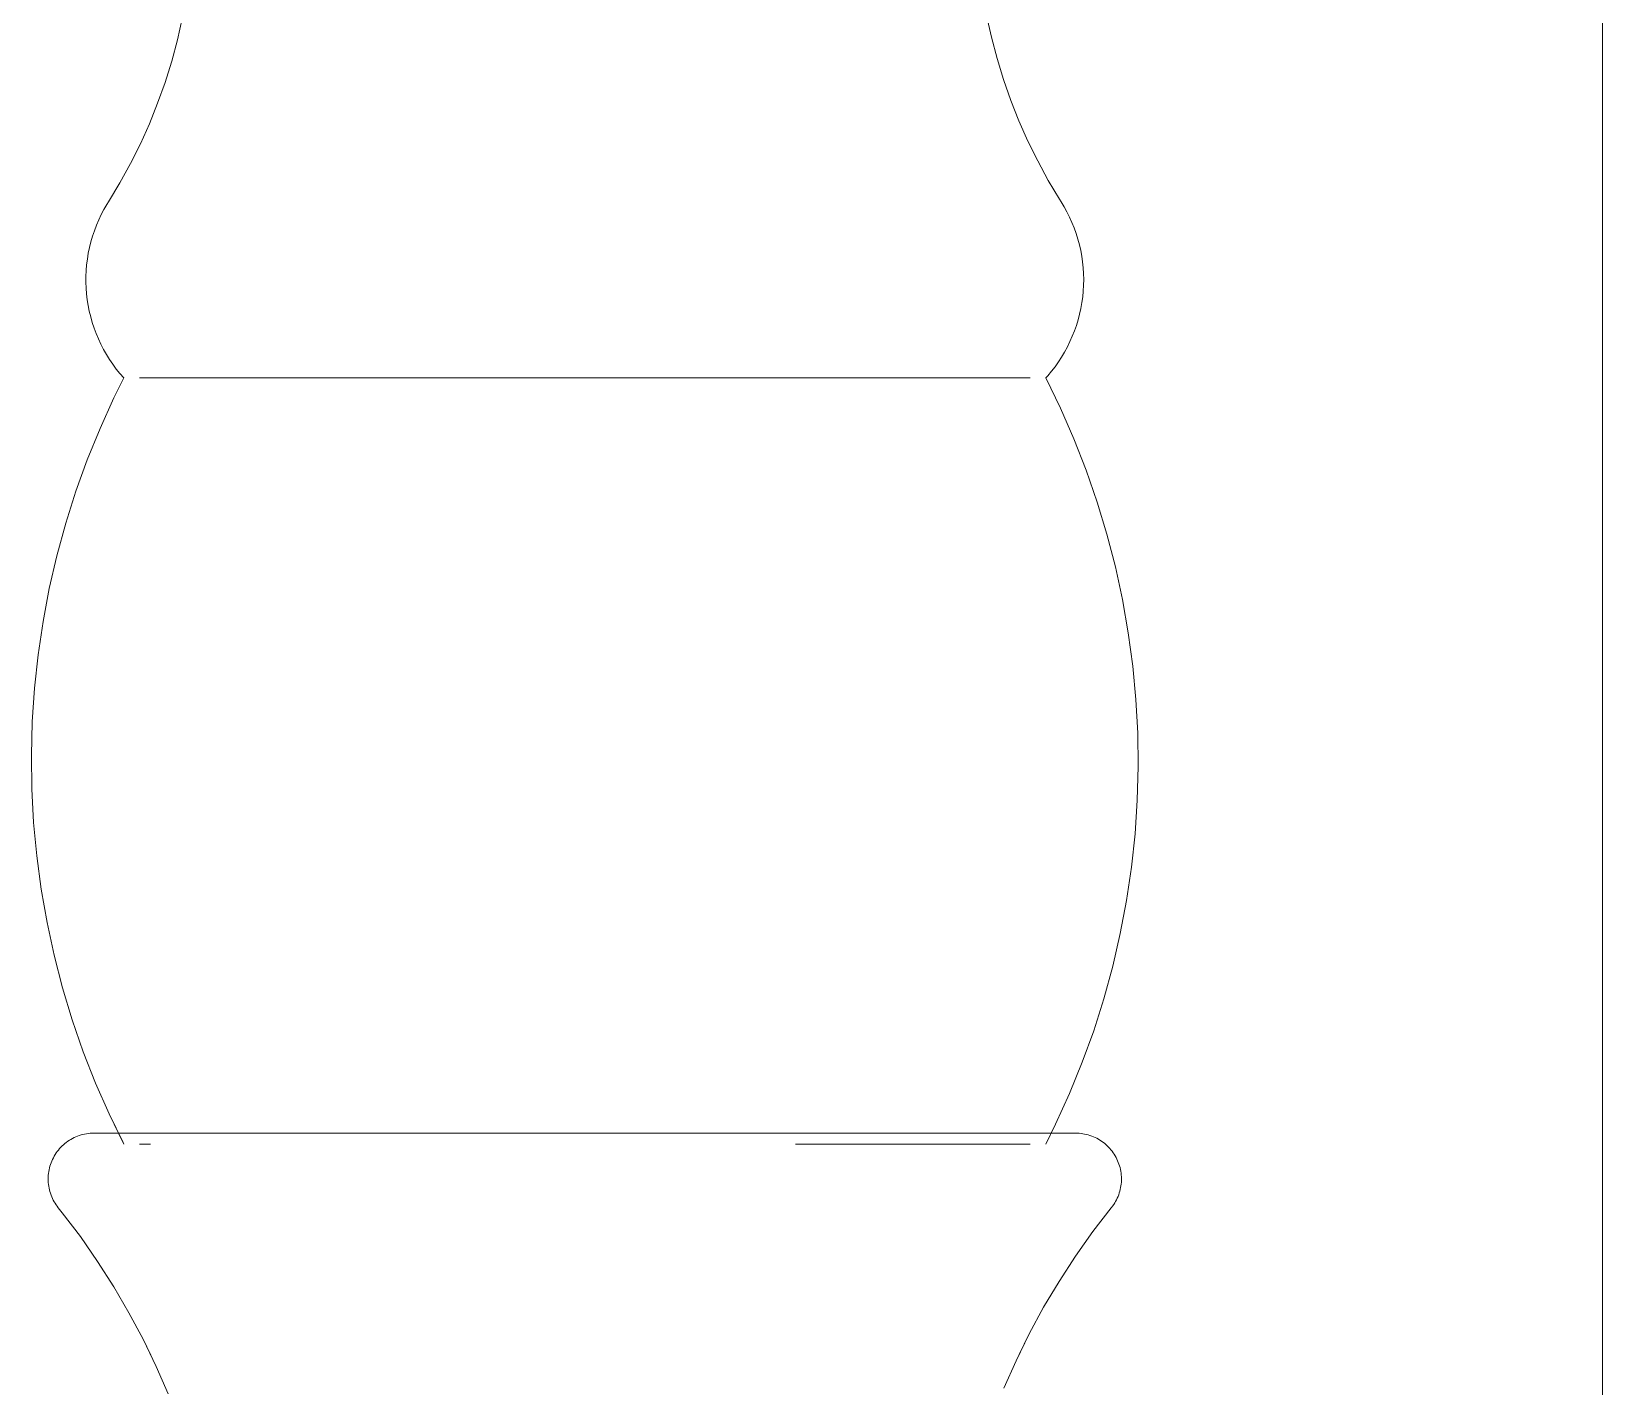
# Model space of a CAD drawing. Header units: inches. Extents: x -657 to 218, y -22 to 381.
# Drawn here: x -337.12 to -331.88, y 16.57 to 21.1 of the extents above; entities that cross this region are included whole.
import ezdxf

# ---------------------------------------------------------------- set-up
doc = ezdxf.new("R2010")
doc.units = ezdxf.units.IN
doc.header["$MEASUREMENT"] = 0
doc.layers.add('I-FURN', color=30, linetype='Continuous', lineweight=9)
doc.layers.add('I-WALL', color=2, linetype='Continuous', lineweight=9)

# ---------------------------------------------------------------- blocks, each defined once
blk = doc.blocks.new('Blocks_Provence Extendable Dining Room Table_F01599EN - Single-366095-Section 2')
at = {"layer": 'I-FURN'}
for p, q in [((-336.7624221029643, 19.94067789818808), (-334.1877241640512, 19.94067789818808)), ((-334.1877241640512, 19.94067789818808), (-333.7894170067374, 19.94067789818808)), ((-336.7624221029643, 17.38162278007787), (-336.7254207490343, 17.38162278007787)), ((-334.5728210139214, 17.38162278007787), (-334.1877241640512, 17.38162278007787)), ((-334.1877241640512, 17.38162278007787), (-333.7894170067374, 17.38162278007787))]:
    blk.add_line(p, q, dxfattribs=at)
at = {"layer": 'I-FURN', "flags": 128}
for points in [[(-336.8663301618512, 20.52898185375386), (-336.8282187650146, 20.59217003168666), (-336.7926647063945, 20.65683171520129), (-336.7597248649002, 20.72286345939778), (-336.7294519372513, 20.79015962757151), (-336.7018943536741, 20.85861256020916), (-336.6770962004238, 20.928112747221), (-336.6550971492555, 20.99854900313366), (-336.6359323939583, 21.0698086449635), (-336.6196325940524, 21.14177767248452)], [(-333.9342048590728, 21.15163581008531), (-333.9182976810642, 21.07957898468268), (-333.89952172263, 21.00821591451205), (-333.8779070212981, 20.93766076526236), (-333.85348815598, 20.86802641012158), (-333.8263041916509, 20.79942424920329), (-333.796398616855, 20.73196403133064), (-333.7638192741322, 20.66575367846138), (-333.7286182834813, 20.6008991130362), (-333.690851958978, 20.53750408852462), (-333.6855089478508, 20.52898185375386)], [(-336.8663301618509, 20.52898185375386), (-336.8282187650142, 20.59217003168666), (-336.7926647063942, 20.65683171520129), (-336.7597248648999, 20.72286345939778), (-336.7294519372509, 20.79015962757151), (-336.7018943536738, 20.85861256020916), (-336.6770962004234, 20.928112747221), (-336.6558839393743, 20.99602986947857)], [(-333.8995217226296, 21.00821591451205), (-333.8779070212977, 20.93766076526236), (-333.8534881559796, 20.86802641012158), (-333.8263041916505, 20.79942424920329), (-333.7963986168546, 20.73196403133064), (-333.7638192741319, 20.66575367846138), (-333.728618283481, 20.6008991130362), (-333.6908519589776, 20.53750408852462), (-333.6855089478505, 20.52898185375386)], [(-336.8148602350317, 19.94067789818791), (-336.8276880156116, 19.95538477736147), (-336.8399174170289, 19.97059286700494), (-336.8515288748504, 19.98627783741892), (-336.8625038132207, 20.00241459599678), (-336.8728246745792, 20.01897732736708), (-336.8824749477499, 20.03593953469288), (-336.8914391943539, 20.05327408206088), (-336.8997030735092, 20.070953237893), (-336.9072533647717, 20.08894871931144), (-336.9140779892865, 20.10723173738455), (-336.9201660291098, 20.12577304318375), (-336.9255077446767, 20.14454297457501), (-336.9300945903818, 20.16351150367202), (-336.9339192282506, 20.18264828487483), (-336.9369755396782, 20.2019227034157), (-336.9392586352184, 20.22130392433663), (-336.9407648624053, 20.24076094181853), (-336.9414918115968, 20.26026262878403), (-336.9414383198292, 20.27977778669429), (-336.9406044726779, 20.29927519545955), (-336.9389916041205, 20.31872366338495), (-336.9366022944027, 20.33809207707068), (-336.9334403659102, 20.35734945118659), (-336.9295108770542, 20.37646497804195), (-336.9248201141785, 20.39540807687183), (-336.9193755815032, 20.41414844275874), (-336.9131859891191, 20.43265609511525), (-336.9062612390537, 20.45090142564549), (-336.8986124094297, 20.468855245713), (-336.890251736743, 20.48648883303539), (-336.8811925962864, 20.50377397763466), (-336.8714494807521, 20.52068302696662), (-336.8663301618512, 20.52898185375386)], [(-336.8997030735088, 20.070953237893), (-336.9072533647714, 20.08894871931144), (-336.9140779892861, 20.10723173738455), (-336.9201660291094, 20.12577304318375), (-336.9255077446763, 20.14454297457501), (-336.9300945903815, 20.16351150367202), (-336.9339192282502, 20.18264828487483), (-336.9369755396779, 20.2019227034157), (-336.9392586352181, 20.22130392433663), (-336.940764862405, 20.24076094181853), (-336.9414918115964, 20.26026262878403), (-336.9414383198289, 20.27977778669429), (-336.9406044726775, 20.29927519545955), (-336.9389916041202, 20.31872366338495), (-336.9366022944023, 20.33809207707068), (-336.9334403659098, 20.35734945118659), (-336.9295108770538, 20.37646497804195), (-336.9248201141782, 20.39540807687183), (-336.9193755815028, 20.41414844275874), (-336.9131859891189, 20.43265609511525), (-336.9062612390533, 20.45090142564549), (-336.8986124094294, 20.468855245713), (-336.8902517367427, 20.48648883303539), (-336.881192596286, 20.50377397763466), (-336.8714494807517, 20.52068302696662), (-336.8663301618509, 20.52898185375386)], [(-333.6855089478508, 20.52898185375386), (-333.6754298728496, 20.51227088439984), (-333.6660271205715, 20.49517022654043), (-333.6573157334141, 20.47770723758023), (-333.6493096477388, 20.45990985457626), (-333.6420216715748, 20.44180654954479), (-333.635463464129, 20.42342628391205), (-333.6296455171346, 20.40479846218221), (-333.6245771380654, 20.3859528848962), (-333.620266435247, 20.36691970095762), (-333.6167203048843, 20.34772935940046), (-333.6139444200293, 20.32841256067749), (-333.6119432215056, 20.30900020754614), (-333.6107199108039, 20.28952335563016), (-333.6102764449606, 20.27001316373781), (-333.6106135334263, 20.25050084401419), (-333.6117306369313, 20.23101761200845), (-333.6136259683485, 20.21159463673561), (-333.6162964955516, 20.19226299081273), (-333.6197379462671, 20.17305360074948), (-333.6239448149078, 20.15399719747205), (-333.6289103713813, 20.13512426716076), (-333.6346266718567, 20.11646500247789), (-333.6410845714724, 20.09804925426652), (-333.6482737389667, 20.07990648379541), (-333.6561826732054, 20.06206571562697), (-333.6647987215807, 20.04455549118446), (-333.674108100253, 20.02740382309184), (-333.6840959162028, 20.01063815035888), (-333.6947461910547, 19.99428529448579), (-333.7060418866413, 19.97837141655341), (-333.717964932259, 19.96292197537164), (-333.7304962535782, 19.94796168675071), (-333.7369788746703, 19.94067789818791)], [(-333.6855089478505, 20.52898185375386), (-333.6754298728493, 20.51227088439984), (-333.6660271205711, 20.49517022654043), (-333.6573157334138, 20.47770723758023), (-333.6493096477385, 20.45990985457626), (-333.6420216715744, 20.44180654954479), (-333.6354634641286, 20.42342628391205), (-333.6296455171342, 20.40479846218221)], [(-333.6245771380651, 20.3859528848962), (-333.6202664352467, 20.36691970095762), (-333.6167203048839, 20.34772935940046), (-333.6139444200289, 20.32841256067749), (-333.6119432215052, 20.30900020754614), (-333.6107199108035, 20.28952335563016), (-333.6102764449602, 20.27001316373781), (-333.610613533426, 20.25050084401419), (-333.6117306369309, 20.23101761200845)], [(-333.6136259683481, 20.21159463673561), (-333.6162964955512, 20.19226299081273), (-333.6197379462668, 20.17305360074948), (-333.6239448149075, 20.15399719747205), (-333.628910371381, 20.13512426716076), (-333.6346266718564, 20.11646500247789), (-333.641084571472, 20.09804925426652), (-333.6482737389665, 20.07990648379541), (-333.656182673205, 20.06206571562697)], [(-333.6647987215803, 20.04455549118446), (-333.6741081002527, 20.02740382309184), (-333.6840959162024, 20.01063815035888), (-333.6947461910543, 19.99428529448579), (-333.7060418866408, 19.97837141655341), (-333.7179649322586, 19.96292197537164), (-333.7304962535778, 19.94796168675071), (-333.7369788746699, 19.94067789818791)], [(-336.8148602350314, 19.94067789818791), (-336.8276880156112, 19.95538477736147), (-336.8399174170285, 19.97059286700494), (-336.8515288748501, 19.98627783741892), (-336.8625038132203, 20.00241459599678), (-336.872824674579, 20.01897732736708), (-336.8824749477495, 20.03593953469288)], [(-336.8148602350317, 17.38162278007766), (-336.8640289876157, 17.48256806941864), (-336.9091216755318, 17.5853988389737), (-336.9500661600989, 17.68995058144762), (-336.986796938876, 17.79605603635559), (-337.0192552504524, 17.90354545760439), (-337.0473891684537, 18.01224688504984), (-337.0711536846127, 18.12198641959651), (-337.0905107807731, 18.23258850139893), (-337.1054294897102, 18.34387619072015), (-337.1158859446724, 18.45567145099713), (-337.1218634175622, 18.56779543366212), (-337.1233523456981, 18.68006876426108), (-337.1203503471127, 18.79231182941561), (-337.1128622243634, 18.90434506416531), (-337.1008999568492, 19.01598923923381), (-337.0844826816463, 19.12706574775691), (-337.0636366628928, 19.23739689101631), (-337.038395249772, 19.34680616271879), (-337.00879882316, 19.45511853136886), (-336.9748947310261, 19.56216072028232), (-336.9367372126852, 19.66776148479113), (-336.8943873120267, 19.77175188619921), (-336.8479127798576, 19.87396556204765), (-336.8148602350317, 19.94067789818791)], [(-336.817443164437, 17.38692563082114), (-336.8640289876153, 17.48256806941864), (-336.9091216755315, 17.5853988389737), (-336.9500661600985, 17.68995058144762), (-336.9867969388756, 17.79605603635559), (-337.019255250452, 17.90354545760439), (-337.0473891684533, 18.01224688504984), (-337.0711536846124, 18.12198641959651), (-337.0905107807728, 18.23258850139893), (-337.1054294897099, 18.34387619072015), (-337.1158859446721, 18.45567145099713), (-337.1218634175618, 18.56779543366212), (-337.1233523456977, 18.68006876426108), (-337.1203503471123, 18.79231182941561), (-337.112862224363, 18.90434506416531), (-337.1008999568488, 19.01598923923381), (-337.0844826816459, 19.12706574775691), (-337.0636366628924, 19.23739689101631), (-337.0383952497716, 19.34680616271879), (-337.0087988231596, 19.45511853136886), (-336.9748947310258, 19.56216072028232), (-336.9367372126848, 19.66776148479113), (-336.8943873120263, 19.77175188619921), (-336.8479127798572, 19.87396556204765), (-336.8148602350314, 19.94067789818791)], [(-333.7369788746703, 19.94067789818791), (-333.6878101220864, 19.83973260884684), (-333.6427174341702, 19.73690183929179), (-333.6017729496032, 19.63235009681796), (-333.5650421708261, 19.52624464190989), (-333.5325838592498, 19.41875522066118), (-333.5044499412484, 19.31005379321564), (-333.4806854250894, 19.20031425866906), (-333.461328328929, 19.08971217686655), (-333.4464096199918, 18.97842448754542), (-333.4359531650297, 18.86662922726836), (-333.4299756921399, 18.75450524460345), (-333.428486764004, 18.64223191400441), (-333.4314887625894, 18.52998884884988), (-333.4389768853387, 18.41795561410018), (-333.4509391528529, 18.30631143903167), (-333.4673564280558, 18.19523493050857), (-333.4882024468093, 18.08490378724917), (-333.5134438599301, 17.97549451554678), (-333.5430402865421, 17.86718214689662), (-333.576944378676, 17.76013995798325), (-333.6151018970169, 17.65453919347436), (-333.6574517976753, 17.55054879206628), (-333.7039263298445, 17.44833511621792), (-333.7369788746703, 17.38162278007766)], [(-333.7369788746699, 19.94067789818791), (-333.687810122086, 19.83973260884684), (-333.6427174341698, 19.73690183929179), (-333.6017729496028, 19.63235009681796), (-333.5650421708258, 19.52624464190989), (-333.5325838592494, 19.41875522066118), (-333.504449941248, 19.31005379321564), (-333.480685425089, 19.20031425866906), (-333.4613283289286, 19.08971217686655), (-333.4464096199914, 18.97842448754542), (-333.4359531650293, 18.86662922726836), (-333.4299756921396, 18.75450524460345), (-333.4284867640037, 18.64223191400441), (-333.431488762589, 18.52998884884988), (-333.4389768853383, 18.41795561410018), (-333.4509391528525, 18.30631143903167), (-333.4673564280554, 18.19523493050857), (-333.4882024468089, 18.08490378724917), (-333.5134438599297, 17.97549451554678), (-333.5430402865417, 17.86718214689662), (-333.5769443786756, 17.76013995798325), (-333.6151018970165, 17.65453919347436), (-333.657451797675, 17.55054879206628), (-333.7039263298441, 17.44833511621792), (-333.7369788746699, 17.38162278007766)], [(-337.0337818318321, 17.1686533024532), (-337.0375297671698, 17.17351086567194), (-337.0410804538402, 17.17851442079685), (-337.044428211502, 17.18365596320737), (-337.047567684457, 17.18892726753216), (-337.0504938502181, 17.19431990080892), (-337.0532020275447, 17.19982523597471), (-337.0556878839304, 17.20543446566779), (-337.0579474425354, 17.21113861631713), (-337.059977088548, 17.21692856249859), (-337.0617735749676, 17.2227950415332), (-337.0633340277989, 17.22872866830619), (-337.0646559506504, 17.2347199502804), (-337.0657372287277, 17.24075930268273), (-337.0665761322163, 17.24683706383763), (-337.0671713190496, 17.25294351062402), (-337.0675218370558, 17.25906887402925), (-337.0676271254807, 17.26520335477889), (-337.0674870158853, 17.27133713901219), (-337.0671017324151, 17.27746041398299), (-337.0664718914414, 17.28356338375738), (-337.0655985005756, 17.28963628488583), (-337.0644829570566, 17.2956694020219), (-337.0631270455161, 17.30165308346505), (-337.0615329351232, 17.30757775660174), (-337.0597031761146, 17.31343394321851), (-337.0576406957144, 17.31921227466605), (-337.0553487934513, 17.32490350684696), (-337.05283113588, 17.3304985350035), (-337.0500917507153, 17.33598840828438), (-337.0471350203893, 17.34136434406335), (-337.0439656750399, 17.34661774198994), (-337.0405887849432, 17.3517401977482), (-337.0370097524035, 17.35672351650168), (-337.0332343031089, 17.36155972600337), (-337.0292684769731, 17.36624108934975), (-337.025118618472, 17.37076011735808), (-337.0207913664938, 17.3751095805477), (-337.0162936437186, 17.379282520705), (-337.0116326455434, 17.3832722620163), (-337.006815828571, 17.38707242174632), (-337.001850898681, 17.3906769204504), (-336.996745798702, 17.39407999169924), (-336.9915086957051, 17.39727619130502), (-336.9861479679379, 17.40026040603012), (-336.9806721914211, 17.40302786176755), (-336.9750901262292, 17.40557413117855), (-336.9694107024757, 17.40789514077516), (-336.963643006027, 17.40998717743713), (-336.9577962639671, 17.41184689435221), (-336.9518798298359, 17.41347131636999), (-336.9459031686661, 17.41485784476174), (-336.9398758418405, 17.41600426137773), (-336.9338074917963, 17.41690873219619), (-336.9277078265991, 17.41756981025645), (-336.921586604412, 17.4179864379748), (-336.9154536178846, 17.41815794883578), (-336.9142329113421, 17.41816280606613)], [(-337.0337818318317, 17.1686533024532), (-337.0375297671695, 17.17351086567194), (-337.0410804538398, 17.17851442079685), (-337.0444282115016, 17.18365596320737), (-337.0475676844566, 17.18892726753216), (-337.0504938502179, 17.19431990080892), (-337.0532020275443, 17.19982523597471), (-337.0556878839301, 17.20543446566779), (-337.0579474425351, 17.21113861631713), (-337.0599770885477, 17.21692856249859), (-337.0617735749672, 17.2227950415332), (-337.0633340277985, 17.22872866830619), (-337.0646559506501, 17.2347199502804), (-337.0657372287273, 17.24075930268273), (-337.0665761322159, 17.24683706383763), (-337.0671713190492, 17.25294351062402), (-337.0675218370554, 17.25906887402925), (-337.0676271254804, 17.26520335477889), (-337.067487015885, 17.27133713901219), (-337.0671017324148, 17.27746041398299), (-337.0664718914412, 17.28356338375738), (-337.0655985005753, 17.28963628488583), (-337.0644829570563, 17.2956694020219), (-337.0631270455157, 17.30165308346505), (-337.0615329351228, 17.30757775660174), (-337.0597031761143, 17.31343394321851), (-337.0576406957141, 17.31921227466605), (-337.0553487934509, 17.32490350684696), (-337.0528311358796, 17.3304985350035), (-337.050091750715, 17.33598840828438), (-337.047135020389, 17.34136434406335), (-337.0439656750394, 17.34661774198994), (-337.0405887849429, 17.3517401977482), (-337.0370097524031, 17.35672351650168), (-337.0332343031085, 17.36155972600337), (-337.0292684769727, 17.36624108934975), (-337.0251186184717, 17.37076011735808), (-337.0207913664934, 17.3751095805477), (-337.0162936437183, 17.379282520705), (-337.011632645543, 17.3832722620163), (-337.0068158285706, 17.38707242174632), (-337.0018508986806, 17.3906769204504), (-336.9967457987017, 17.39407999169924), (-336.9915086957047, 17.39727619130502), (-336.9861479679376, 17.40026040603012), (-336.9806721914208, 17.40302786176755), (-336.9750901262289, 17.40557413117855), (-336.9694107024754, 17.40789514077516), (-336.9636430060267, 17.40998717743713), (-336.9577962639667, 17.41184689435221), (-336.9518798298356, 17.41347131636999), (-336.9459031686658, 17.41485784476174), (-336.9398758418401, 17.41600426137773), (-336.933807491796, 17.41690873219619), (-336.9277078265987, 17.41756981025645), (-336.9215866044116, 17.4179864379748), (-336.9154536178844, 17.41815794883578), (-336.9142329113418, 17.41816280606613)], [(-334.1174570707676, 17.41816280606613), (-334.1647098606109, 17.41816280606613), (-334.2137403489194, 17.41816280606613), (-334.2644700973714, 17.41816280606613), (-334.3168179491909, 17.41816280606613), (-334.3707001589821, 17.41816280606613), (-334.4260305267034, 17.41816280606613), (-334.4827205355697, 17.41816280606613), (-334.5406794936603, 17.41816280606613), (-334.5998146790058, 17.41816280606613), (-334.6600314879247, 17.41816280606613), (-334.7212335863681, 17.41816280606613), (-334.7833230640346, 17.41816280606613), (-334.8462005910046, 17.41816280606613), (-334.9097655766483, 17.41816280606613), (-334.9739163305485, 17.41816280606613), (-335.0385502251837, 17.41816280606613), (-335.1035638601101, 17.41816280606613), (-335.1688532273809, 17.41816280606613), (-335.2343138779361, 17.41816280606613), (-335.2998410886989, 17.41816280606613), (-335.3653300301107, 17.41816280606613), (-335.4306759338351, 17.41816280606613), (-335.4957742603662, 17.41816280606613), (-335.5605208662682, 17.41816280606613), (-335.6248121707837, 17.41816280606613), (-335.6885453215401, 17.41816280606613), (-335.751618359092, 17.41816280606613), (-335.8139303800341, 17.41816280606613), (-335.8753816984255, 17.41816280606613), (-335.9358740052655, 17.41816280606613), (-335.9953105257677, 17.41816280606613), (-336.0535961741782, 17.41816280606613), (-336.1106377058933, 17.41816280606613), (-336.1663438666306, 17.41816280606613), (-336.220625538416, 17.41816280606613), (-336.2733958821543, 17.41816280606613), (-336.3245704765524, 17.41816280606613), (-336.374067453176, 17.41816280606613), (-336.4218076274215, 17.41816280606613), (-336.4677146251939, 17.41816280606613), (-336.5117150050898, 17.41816280606613), (-336.5537383758876, 17.41816280606613), (-336.5937175091586, 17.41816280606613), (-336.6315884468179, 17.41816280606613), (-336.667290603444, 17.41816280606613), (-336.7007668632024, 17.41816280606613), (-336.7319636712185, 17.41816280606613), (-336.7608311192547, 17.41816280606613), (-336.7873230255522, 17.41816280606613), (-336.811397008712, 17.41816280606613), (-336.8330145554967, 17.41816280606613), (-336.8521410824429, 17.41816280606613), (-336.8687459911876, 17.41816280606613), (-336.8828027174191, 17.41816280606613), (-336.8942887733738, 17.41816280606613), (-336.9031857838126, 17.41816280606613), (-336.9094795154168, 17.41816280606613), (-336.9131598995581, 17.41816280606613), (-336.9142329113421, 17.41816280606613)], [(-336.9142329113421, 17.41816280606613), (-336.9129224354011, 17.41816280606613), (-336.9089931040597, 17.41816280606613), (-336.9024512034102, 17.41816280606613), (-336.8933071990978, 17.41816280606613), (-336.8815757195789, 17.41816280606613), (-336.8672755327181, 17.41816280606613), (-336.850429515764, 17.41816280606613), (-336.83106461875, 17.41816280606613), (-336.8092118213802, 17.41816280606613), (-336.784906083469, 17.41816280606613)], [(-336.7940607021341, 17.41816280606613), (-336.8174753048725, 17.41816280606613), (-336.8384237472587, 17.41816280606613), (-336.8568725162534, 17.41816280606613), (-336.8727920977618, 17.41816280606613), (-336.8861570238496, 17.41816280606613), (-336.896945913486, 17.41816280606613), (-336.9051415067491, 17.41816280606613), (-336.9107306924379, 17.41816280606613), (-336.9137045290478, 17.41816280606613), (-336.9142329113418, 17.41816280606613)], [(-336.9142329113418, 17.41816280606613), (-336.9129224354008, 17.41816280606613), (-336.9089931040595, 17.41816280606613), (-336.9024512034099, 17.41816280606613), (-336.8933071990974, 17.41816280606613), (-336.8815757195786, 17.41816280606613), (-336.8672755327178, 17.41816280606613), (-336.8504295157636, 17.41816280606613), (-336.8310646187496, 17.41816280606613), (-336.8092118213798, 17.41816280606613), (-336.7849060834686, 17.41816280606613)], [(-333.6376061983599, 17.41816280606613), (-333.638916674301, 17.41816280606613), (-333.6428460056423, 17.41816280606613), (-333.6493879062919, 17.41816280606613), (-333.6585319106043, 17.41816280606613), (-333.6702633901232, 17.41816280606613), (-333.6845635769839, 17.41816280606613), (-333.7014095939381, 17.41816280606613), (-333.7207744909521, 17.41816280606613), (-333.7426272883218, 17.41816280606613), (-333.7669330262331, 17.41816280606613), (-333.7936528206902, 17.41816280606613), (-333.8227439257219, 17.41816280606613), (-333.854159801766, 17.41816280606613), (-333.8878501901224, 17.41816280606613), (-333.9237611933567, 17.41816280606613), (-333.9618353615243, 17.41816280606613), (-334.0020117840783, 17.41816280606613), (-334.044226187313, 17.41816280606613), (-334.0884110371885, 17.41816280606613), (-334.1174570707676, 17.41816280606613)], [(-333.6376061983595, 17.41816280606613), (-333.6389166743007, 17.41816280606613), (-333.642846005642, 17.41816280606613), (-333.6493879062916, 17.41816280606613), (-333.658531910604, 17.41816280606613), (-333.6702633901229, 17.41816280606613), (-333.6845635769835, 17.41816280606613), (-333.7014095939377, 17.41816280606613), (-333.7207744909518, 17.41816280606613), (-333.7426272883214, 17.41816280606613), (-333.7669330262327, 17.41816280606613)], [(-333.7645160841499, 17.41816280606613), (-333.74044210099, 17.41816280606613), (-333.7188245542054, 17.41816280606613), (-333.6996980272592, 17.41816280606613), (-333.6830931185145, 17.41816280606613), (-333.669036392283, 17.41816280606613), (-333.6575503363282, 17.41816280606613), (-333.6486533258894, 17.41816280606613), (-333.6423595942853, 17.41816280606613), (-333.6386792101439, 17.41816280606613), (-333.6376061983599, 17.41816280606613)], [(-333.7577784075673, 17.41816280606613), (-333.7343638048288, 17.41816280606613), (-333.7134153624426, 17.41816280606613), (-333.694966593448, 17.41816280606613), (-333.6790470119395, 17.41816280606613), (-333.6656820858517, 17.41816280606613), (-333.6548931962154, 17.41816280606613), (-333.6466976029523, 17.41816280606613), (-333.6411084172635, 17.41816280606613), (-333.6381345806537, 17.41816280606613), (-333.6376061983595, 17.41816280606613)], [(-333.6376061983599, 17.41816280606613), (-333.6314720411602, 17.41804010656181), (-333.6253476973033, 17.41767220434172), (-333.6192429644332, 17.417059687971), (-333.61316760882, 17.41620353734524), (-333.6071313497369, 17.41510512212269), (-333.6011438439106, 17.41376619953342), (-333.5952146700732, 17.41218891156808), (-333.589353313638, 17.41037578155084), (-333.583569151525, 17.40832971010289), (-333.5778714371597, 17.40605397050211), (-333.5722692856694, 17.40355220344653), (-333.5667716593017, 17.40082841122952), (-333.561387353086, 17.39788695133774), (-333.5561249807635, 17.39473252947959), (-333.5509929610075, 17.39137019205696), (-333.5459995039546, 17.3878053180926), (-333.5411525980712, 17.38404361062433), (-333.5364599973724, 17.38009108758169), (-333.5319292090186, 17.37595407215838), (-333.5275674813046, 17.37163918269649), (-333.5233817920642, 17.36715332209883), (-333.5193788375072, 17.3625036667853), (-333.5155650215071, 17.35769765521254), (-333.5119464453559, 17.35274297597388), (-333.5085288980035, 17.34764755549912), (-333.5053178467967, 17.34241954537412), (-333.5023184287324, 17.33706730929984), (-333.4995354422396, 17.33159940971214), (-333.4969733395031, 17.326024594084), (-333.4946362193407, 17.32035178093119), (-333.4925278206461, 17.31459004554466), (-333.4906515164074, 17.30874860547197), (-333.4890103083112, 17.30283680577093), (-333.4876068219403, 17.29686410406014), (-333.4864433025735, 17.29084005538803), (-333.4855216115936, 17.28477429694768), (-333.4848432235095, 17.27867653265841), (-333.4844092235976, 17.27255651764238), (-333.4842203061648, 17.26642404261812), (-333.4842767734392, 17.26028891823742), (-333.4845785350848, 17.2541609593905), (-333.4851251083475, 17.24804996950439), (-333.4859156188267, 17.24196572485922), (-333.4869488018742, 17.2359179589485), (-333.4882230046175, 17.22991634690771), (-333.489736188604, 17.22397049003564), (-333.4914859330624, 17.21808990043504), (-333.4934694387745, 17.21228398579481), (-333.4956835325544, 17.20656203433978), (-333.4981246723244, 17.2009331999717), (-333.5007889527815, 17.19540648762483), (-333.5036721116455, 17.18999073885984), (-333.5067695364771, 17.18469461771957), (-333.5100762720574, 17.17952659686798), (-333.5135870283149, 17.17449494403621), (-333.5172961887884, 17.16960770879507), (-333.5180572778699, 17.1686533024532)], [(-333.6376061983595, 17.41816280606613), (-333.6314720411597, 17.41804010656181), (-333.625347697303, 17.41767220434172), (-333.6192429644329, 17.417059687971), (-333.6131676088197, 17.41620353734524), (-333.6071313497366, 17.41510512212269), (-333.6011438439103, 17.41376619953342), (-333.5952146700729, 17.41218891156808), (-333.5893533136377, 17.41037578155084), (-333.5835691515247, 17.40832971010289), (-333.5778714371593, 17.40605397050211), (-333.5722692856691, 17.40355220344653), (-333.5667716593014, 17.40082841122952), (-333.5613873530856, 17.39788695133774), (-333.5561249807631, 17.39473252947959), (-333.550992961007, 17.39137019205696), (-333.5459995039544, 17.3878053180926), (-333.5411525980708, 17.38404361062433), (-333.5364599973721, 17.38009108758169), (-333.5319292090183, 17.37595407215838), (-333.5275674813043, 17.37163918269649), (-333.5233817920638, 17.36715332209883), (-333.5193788375068, 17.3625036667853), (-333.5155650215067, 17.35769765521254), (-333.5119464453555, 17.35274297597388), (-333.5085288980032, 17.34764755549912), (-333.5053178467963, 17.34241954537412), (-333.5023184287321, 17.33706730929984), (-333.4995354422393, 17.33159940971214), (-333.4969733395028, 17.326024594084), (-333.4946362193403, 17.32035178093119), (-333.4925278206457, 17.31459004554466), (-333.4906515164071, 17.30874860547197), (-333.4890103083108, 17.30283680577093), (-333.4876068219399, 17.29686410406014), (-333.4864433025732, 17.29084005538803), (-333.4855216115932, 17.28477429694768), (-333.4848432235092, 17.27867653265841), (-333.4844092235972, 17.27255651764238), (-333.4842203061645, 17.26642404261812), (-333.4842767734388, 17.26028891823742), (-333.4845785350844, 17.2541609593905), (-333.4851251083471, 17.24804996950439), (-333.4859156188263, 17.24196572485922), (-333.4869488018738, 17.2359179589485), (-333.4882230046171, 17.22991634690771), (-333.4897361886037, 17.22397049003564), (-333.491485933062, 17.21808990043504), (-333.4934694387741, 17.21228398579481), (-333.495683532554, 17.20656203433978), (-333.498124672324, 17.2009331999717), (-333.5007889527811, 17.19540648762483), (-333.5036721116451, 17.18999073885984), (-333.5067695364767, 17.18469461771957), (-333.5100762720571, 17.17952659686798), (-333.5135870283145, 17.17449494403621), (-333.517296188788, 17.16960770879507), (-333.5180572778696, 17.1686533024532)], [(-336.6668487649526, 16.54668491219888), (-336.7068123026434, 16.63892584734125), (-336.7504325273475, 16.72949488431001), (-336.7976396560109, 16.81824713196641), (-336.8483581672977, 16.90504060564694), (-336.9025069224095, 16.98973645430859), (-336.9599992948891, 17.07219918266125), (-337.020743309205, 17.15229686793046), (-337.0337818318321, 17.1686533024532)], [(-336.7246524398994, 16.67596747336824), (-336.7504325273472, 16.72949488431001), (-336.7976396560105, 16.81824713196641), (-336.8483581672974, 16.90504060564694), (-336.9025069224091, 16.98973645430859), (-336.9599992948888, 17.07219918266125), (-337.0207433092046, 17.15229686793046), (-337.0337818318317, 17.1686533024532)], [(-333.5180572778699, 17.1686533024532), (-333.5794658045394, 17.08906393561957), (-333.6376424851495, 17.00708254569545), (-333.6924942494214, 16.92284028541627), (-333.7439333462336, 16.83647192442779), (-333.7918774840041, 16.7481156336832), (-333.8362499623402, 16.65791276439958), (-333.8769797947418, 16.56600762192525)], [(-333.5180572778696, 17.1686533024532), (-333.5794658045391, 17.08906393561957), (-333.6376424851491, 17.00708254569545), (-333.692494249421, 16.92284028541627), (-333.7439333462332, 16.83647192442779), (-333.7918774840037, 16.7481156336832), (-333.8260389038692, 16.6786703782856)]]:
    blk.add_lwpolyline(points, dxfattribs=at)

msp = doc.modelspace()

# ---------------------------------------------------------------- linework, layer by layer
at = {"layer": 'I-WALL'}
msp.add_line((-331.877938072464, 25.5905511811025), (-331.877938072464, 0), dxfattribs=at)

# ---------------------------------------------------------------- block references
at = {"layer": 'I-FURN'}
msp.add_blockref('Blocks_Provence Extendable Dining Room Table_F01599EN - Single-366095-Section 2', (0, 0), dxfattribs=at)

doc.saveas('drawing.dxf')
